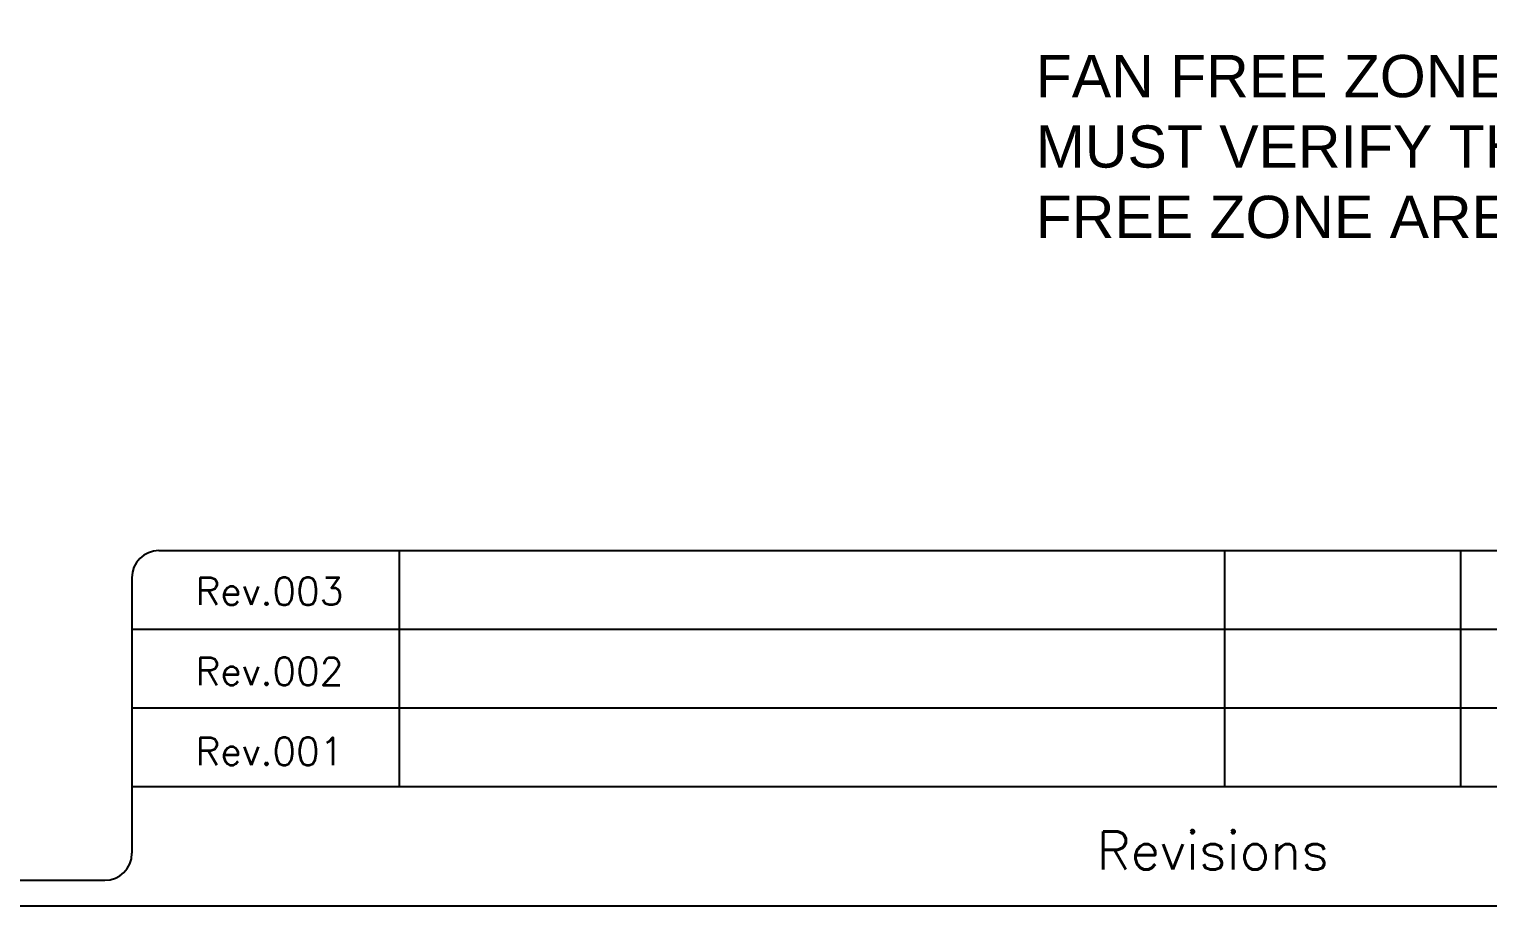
# Model space of a CAD drawing. Header units: inches. Extents: x 0.1 to 89.7, y 0.1 to 57.6.
# Drawn here: x 25.02 to 42.29, y 0.05 to 10.43 of the extents above; entities that cross this region are included whole.
import ezdxf
from ezdxf.enums import TextEntityAlignment as Align

# ---------------------------------------------------------------- set-up
doc = ezdxf.new("R2010")
doc.units = ezdxf.units.IN
doc.header["$MEASUREMENT"] = 0
doc.styles.add('Fields', font='simplex.shx', dxfattribs={"height": 0.185})
doc.styles.get("Standard").update_dxf_attribs({"font": 'arial.ttf'})
doc.styles.add('Title_Block', font='simplex.shx', dxfattribs={"height": 0.185})

# ---------------------------------------------------------------- blocks, each defined once
blk = doc.blocks.new('RG_Master_Ver_4_2_2')
at = {"color": 3}
for p, q in [((10.12, 1.5631), (34.15, 1.5631)), ((11.2071, 1.5631), (11.2071, 0.496)), ((14.942, 1.5631), (14.942, 0.496)), ((16.0091, 1.5631), (16.0091, 0.496)), ((9.9977, 1.4408), (9.9977, 0.1939)), ((9.9977, 1.2074), (19.5662, 1.2074)), ((9.9977, 0.8517), (19.5662, 0.8517)), ((9.9977, 0.496), (19.5662, 0.496)), ((0.2474, 0.0716), (9.8753, 0.0716))]:
    blk.add_line(p, q, dxfattribs=at)
blk.add_lwpolyline([(0, -0.044), (34.25, -0.044), (34.25, 21.956), (0, 21.956)], close=True, dxfattribs=at)
for centre, start, end in [((10.12, 1.4408), 90, 180), ((9.8753, 0.1939), 270, 360)]:
    blk.add_arc(centre, 0.1224, start, end, dxfattribs=at)
at = {"style": 'Title_Block'}
for s, width, heights, insert, char_height, attachment_point in [('\\pxqc;Rev.003', 1.244981, [0], (9.9977, 1.4422), 0.125, 1), ('\\pxqc;Rev.002', 1.244981, [0], (9.9977, 1.0797), 0.125, 1), ('\\pxqc;Rev.001', 1.244981, [0], (9.9977, 0.7172), 0.125, 1), ('\\pxqc;Revisions', 9.426284, [0.3922], (14.8886, 0.2059), 0.171452, 5)]:
    blk.add_mtext_dynamic_manual_height_columns(s, width=width, gutter_width=0.8573, heights=heights, dxfattribs=dict(at, insert=insert, char_height=char_height, attachment_point=attachment_point))
at = {"style": 'Fields'}
for tag, p in [('DESCRIPTION_3', (13.1158, 1.307)), ('DRN_3', (15.4724, 1.307)), ('CHK_3', (16.5293, 1.307)), ('APP_3', (17.5522, 1.307)), ('DATE_3', (18.8294, 1.307)), ('CUSTOMER', (28.9966, 1.2135)), ('DRAWING_DESC', (32.2295, 1.2455)), ('DESCRIPTION_2', (13.1158, 0.9513)), ('DRN_2', (15.4724, 0.9513)), ('CHK_2', (16.5293, 0.9513)), ('APP_2', (17.5522, 0.9513)), ('DATE_2', (18.8294, 0.9513)), ('SIZE', (30.7145, 0.8944)), ('DRAWING_#', (32.125, 0.8944)), ('REV', (33.5429, 0.8944)), ('PROJECT_#', (28.9813, 0.5809)), ('DESCRIPTION_1', (13.1158, 0.5956)), ('DRN_1', (15.4724, 0.5956)), ('CHK_1', (16.5293, 0.5956)), ('APP_1', (17.5522, 0.5956)), ('DATE_1', (18.8294, 0.5956)), ('DRN_BY', (30.875, 0.5245)), ('CHK_BY', (31.7615, 0.5245)), ('APP_BY', (32.75, 0.5245)), ('SCALE', (33.6518, 0.5245)), ('PROJECT_NAME', (29.021, 0.1759)), ('SHEETNUM', (32.7527, 0.1759)), ('TTL_SHTS', (33.5471, 0.1759))]:
    blk.add_attdef(tag, text='', height=0.125, dxfattribs=at).set_placement(p, align=Align.CENTER)
at = {"style": 'Fields', "flags": 9}
blk.add_attdef('WD_TB', (9.9529, 0.1939), '', height=0.0638, dxfattribs=at)

msp = doc.modelspace()

# ---------------------------------------------------------------- block references
at = {"xscale": 2.616788321167883, "yscale": 2.616788321167883, "zscale": 2.616788321167883}
msp.add_blockref('RG_Master_Ver_4_2_2', (0.07304, 0.16584), dxfattribs=at)

# ---------------------------------------------------------------- texts
at = {"insert": (36.9375, 10.125), "char_height": 0.5, "attachment_point": 1}
msp.add_mtext_dynamic_manual_height_columns('FAN FREE ZONE\\PMUST VERIFY THE FAN FREE ZONE AREA', width=8.875, gutter_width=1, heights=[0], dxfattribs=at)

doc.saveas('drawing.dxf')
